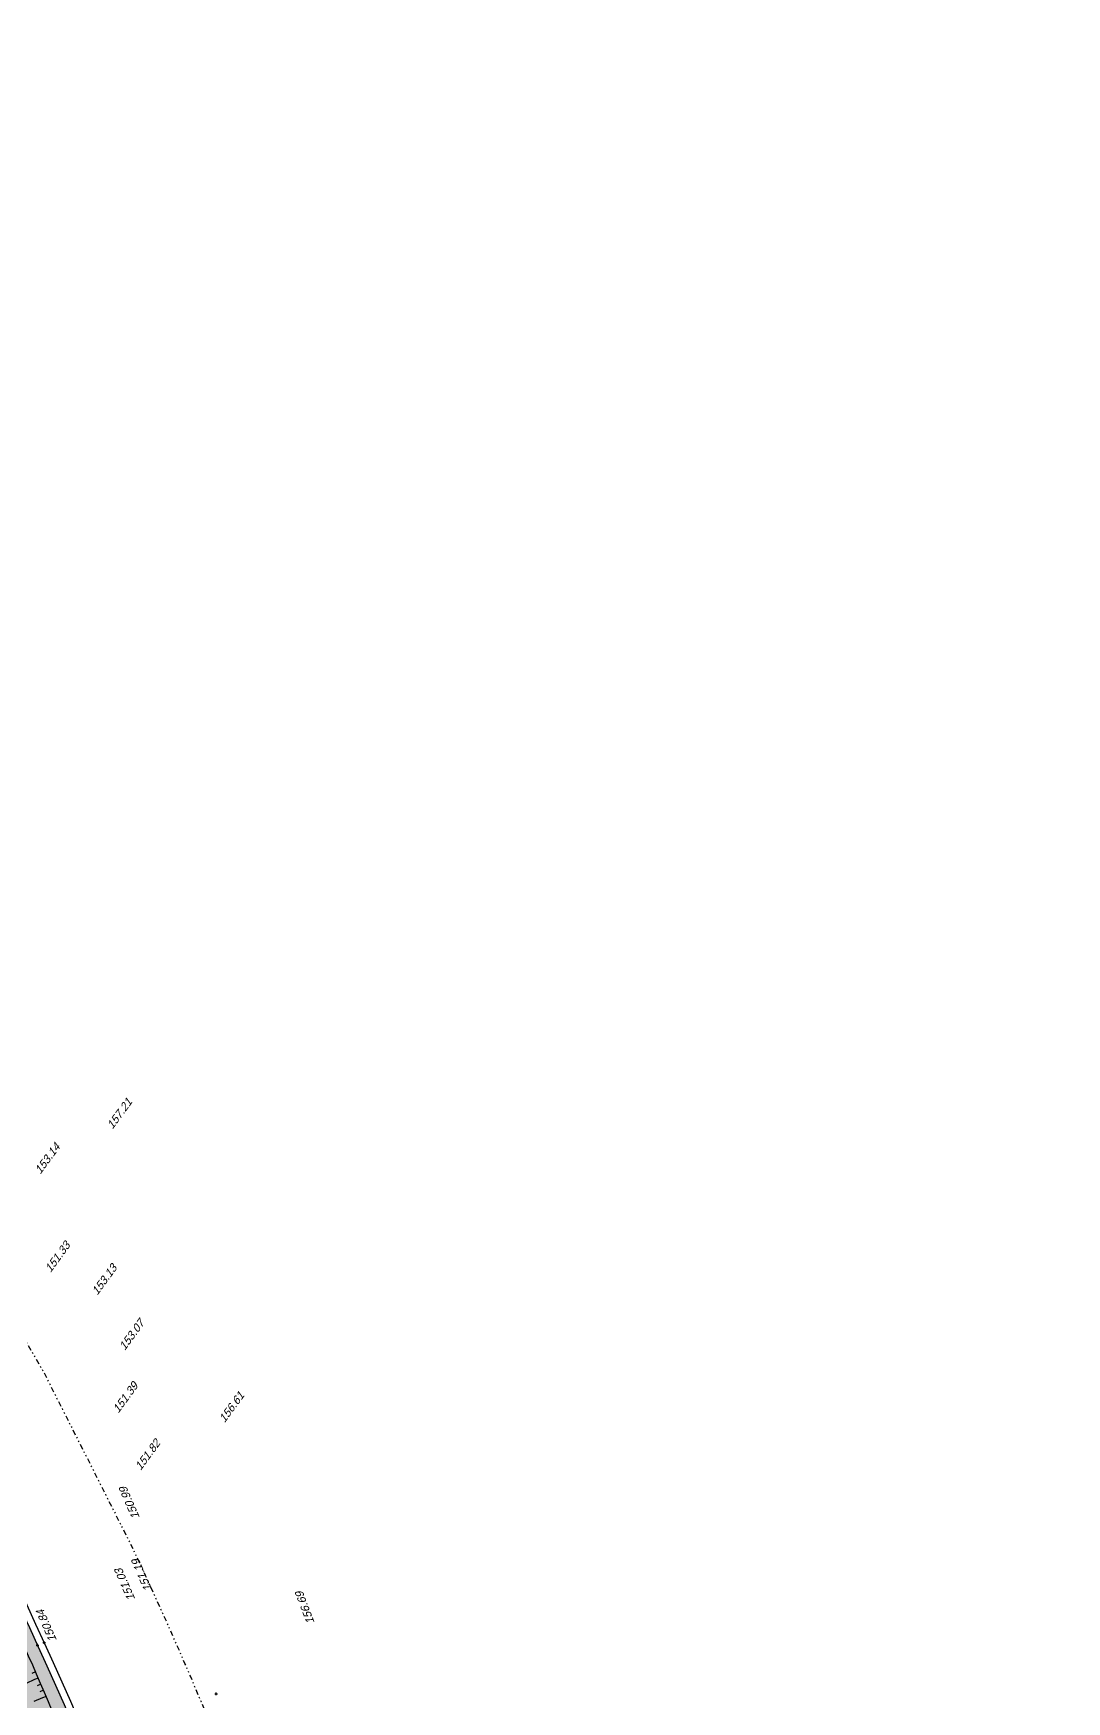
# Model space of a CAD drawing. Header units: metres. Extents: x 1633075 to 1634601, y 8175308 to 8177203.
# Drawn here: x 1633864 to 1633941.5, y 8175946.1 to 8176071.2 of the extents above; entities that cross this region are included whole.
import ezdxf

# ---------------------------------------------------------------- set-up
doc = ezdxf.new("R2010")
doc.units = ezdxf.units.M
doc.header["$LTSCALE"] = 2
doc.header["$PDMODE"] = 2
doc.header["$PDSIZE"] = 0.1
doc.linetypes.add('211', pattern=[0.5, 0.2, -0.1, 0, -0.1, 0, -0.1])
doc.linetypes.add('CONTINU', pattern=[0])
for name, color, linetype in [('C15785 - BORDURES', 7, 'CONTINU'), ('C15785 - DBA', 252, 'Continuous'), ('C15785 - EAUP', 5, 'CONTINU'), ('C15785 - EP', 4, 'Continuous'), ('C15785 - HTALUS', 7, 'Continuous'), ('C15785 - POINT 2D', 7, 'Continuous'), ('C15785 - Talus', 7, 'Continuous'), ('C15785 - VEGET', 3, 'Continuous'), ('C15785 - Z', 7, 'Continuous')]:
    doc.layers.add(name, color=color, linetype=linetype)
doc.styles.get("Standard").update_dxf_attribs({"font": 'arial.ttf'})

# ---------------------------------------------------------------- blocks, each defined once
blk = doc.blocks.new('TALH100A')
blk.add_line((0, 0.3), (0, 1))
blk = doc.blocks.new('TALH100B')
blk.add_line((0, 0), (0, 0.3))

msp = doc.modelspace()

# ---------------------------------------------------------------- hatches: boundary and pattern name
at = {"layer": 'C15785 - VEGET'}
h = msp.add_hatch(dxfattribs=at)
h.set_pattern_fill('AR-SAND', color=256, scale=0.07, angle=-0.5, style=0)
h.set_pattern_definition([(37.00002714, (1050220.128, 8061047.714), (-0.082103375, 3.426739566), [0, -2.70256, 0, -3.0226, 0, -2.88925]), (7.0000271, (1050220.128, 8061047.714), (3.1903286, 4.990126687), [0, -1.45796, 0, -2.43586, 0, -0.93345]), (327.00002714, (1050217.941, 8061047.733), (5.536823571, -0.038255829), [0, -0.889, 0, -3.2004, 0, -4.1783]), (317.0000271, (1050217.941, 8061047.733), (5.358308738, 1.513805964), [0, -0.4445, 0, -2.09804, 0, -2.4003])])
h.paths.add_polyline_path([(1633821.29, 8176015.59, 0.051396), (1633790.19, 8176043.62), (1633785.95, 8176037.13, -0.016218), (1633797.98, 8176027.37, -0.030212), (1633816.39, 8176009.16, -0.051499), (1633845.82, 8175968.62, -0.040976), (1633863.48, 8175931.58), (1633871.9, 8175931.96, 0.045371), (1633851.9, 8175974.02, 0.050567)])

# ---------------------------------------------------------------- linework, layer by layer
at = {"layer": 'C15785 - BORDURES'}
msp.add_arc((1633629.05, 8175842.5), 250.79, 18.8879, 30.1903, dxfattribs=at)
at = {"layer": 'C15785 - DBA'}
for centre, radius, start, end in [((1633630.61, 8175843.03), 257.16, 19.3315, 30.6241), ((1633629.08, 8175842.49), 259.31, 19.3379, 30.5633)]:
    msp.add_arc(centre, radius, start, end, dxfattribs=at)
at = {"layer": 'C15785 - EAUP', "linetype": '211'}
msp.add_lwpolyline([(1633737.57, 8176071.18, -0.007251), (1633737.57, 8176071.18), (1633742.28, 8176071.05), (1633746.01, 8176070.78), (1633746.01, 8176070.78), (1633750.04, 8176070.42), (1633756.85, 8176069.27), (1633756.85, 8176069.27, -0.021939), (1633761.29, 8176068.17, -0.030317), (1633770.32, 8176065.29, -0.052844), (1633785.99, 8176057.32), (1633796.5, 8176049.94), (1633804.92, 8176043.57), (1633812.95, 8176036.52), (1633817.86, 8176032.04), (1633834.19, 8176015.77, -0.014221), (1633838.26, 8176010.8, -0.014221), (1633846.84, 8175999.52, -0.025262), (1633855.67, 8175986.44), (1633858.81, 8175981.12), (1633858.81, 8175981.12), (1633864.79, 8175970.74), (1633871.46, 8175957.56, -0.015597), (1633878.19, 8175942.17, -0.002104)], format="xyb", dxfattribs=at)
at = {"layer": 'C15785 - EP'}
msp.add_arc((1633629.77, 8175842.88), 250.7, 17.9361, 35.123, dxfattribs=at)
at = {"layer": 'C15785 - HTALUS'}
msp.add_spline([(1633941.52, 8175835.34), (1633924.14, 8175846.32), (1633908.85, 8175860.13), (1633892.88, 8175880.2), (1633883.4, 8175897.29), (1633871.93, 8175927.87), (1633863.33, 8175950.19), (1633850.89, 8175973.31), (1633838.35, 8175992.58), (1633817.92, 8176017.72), (1633802.26, 8176032.42), (1633785.95, 8176045.34), (1633766.96, 8176055.86), (1633741.61, 8176061.18), (1633720.96, 8176060.29)], degree=3, dxfattribs=at)
at = {"layer": 'C15785 - POINT 2D'}
for p in [(1633864.31, 8175950.33), (1633864.81, 8175950.52), (1633877.7, 8175946.68)]:
    msp.add_point(p, dxfattribs=at)

# ---------------------------------------------------------------- block references
at = {"layer": 'C15785 - Talus'}
for name, p, rotation in [('TALH100A', (1633864.36, 8175947.86), 113.4517171173323), ('TALH100B', (1633864.16, 8175948.32), 113.6241776760727), ('TALH100B', (1633864.36, 8175947.86), 113.4517171173323), ('TALH100B', (1633864.55, 8175947.4), 113.2824049637167), ('TALH100A', (1633864.95, 8175946.48), 112.9532385398481), ('TALH100B', (1633864.75, 8175946.94), 113.1162439001661), ('TALH100B', (1633864.95, 8175946.48), 112.9532385398481)]:
    msp.add_blockref(name, p, dxfattribs=dict(at, rotation=rotation))

# ---------------------------------------------------------------- texts
at = {"layer": 'C15785 - Z', "oblique": 18}
for s, rotation, p in [(' 157.21', 413.7476, (1633869.79, 8175988.78, 157.21)), (' 153.14', 413.7476, (1633864.38, 8175985.41, 153.14)), (' 151.33', 413.7476, (1633865.14, 8175978.03, 151.33)), (' 153.13', 413.7476, (1633868.65, 8175976.33, 153.13)), (' 153.07', 413.7476, (1633870.71, 8175972.19, 153.07)), (' 151.39', 413.7476, (1633870.23, 8175967.49, 151.39)), (' 156.61', 413.7476, (1633878.2, 8175966.77, 156.61)), (' 151.82', 413.7476, (1633871.9, 8175963.19, 151.82)), (' 150.99', 473.6318, (1633872.08, 8175959.7, 150.99)), (' 151.03', 473.6318, (1633871.74, 8175953.58, 151.03)), (' 151.19', 473.6318, (1633873.01, 8175954.28, 151.19)), (' 156.69', 470.9658, (1633885.19, 8175951.8, 156.69)), (' 150.84', 473.6318, (1633865.86, 8175950.49, 150.84))]:
    msp.add_text(s, height=0.6, rotation=rotation, dxfattribs=at).set_placement(p)

doc.saveas('drawing.dxf')
